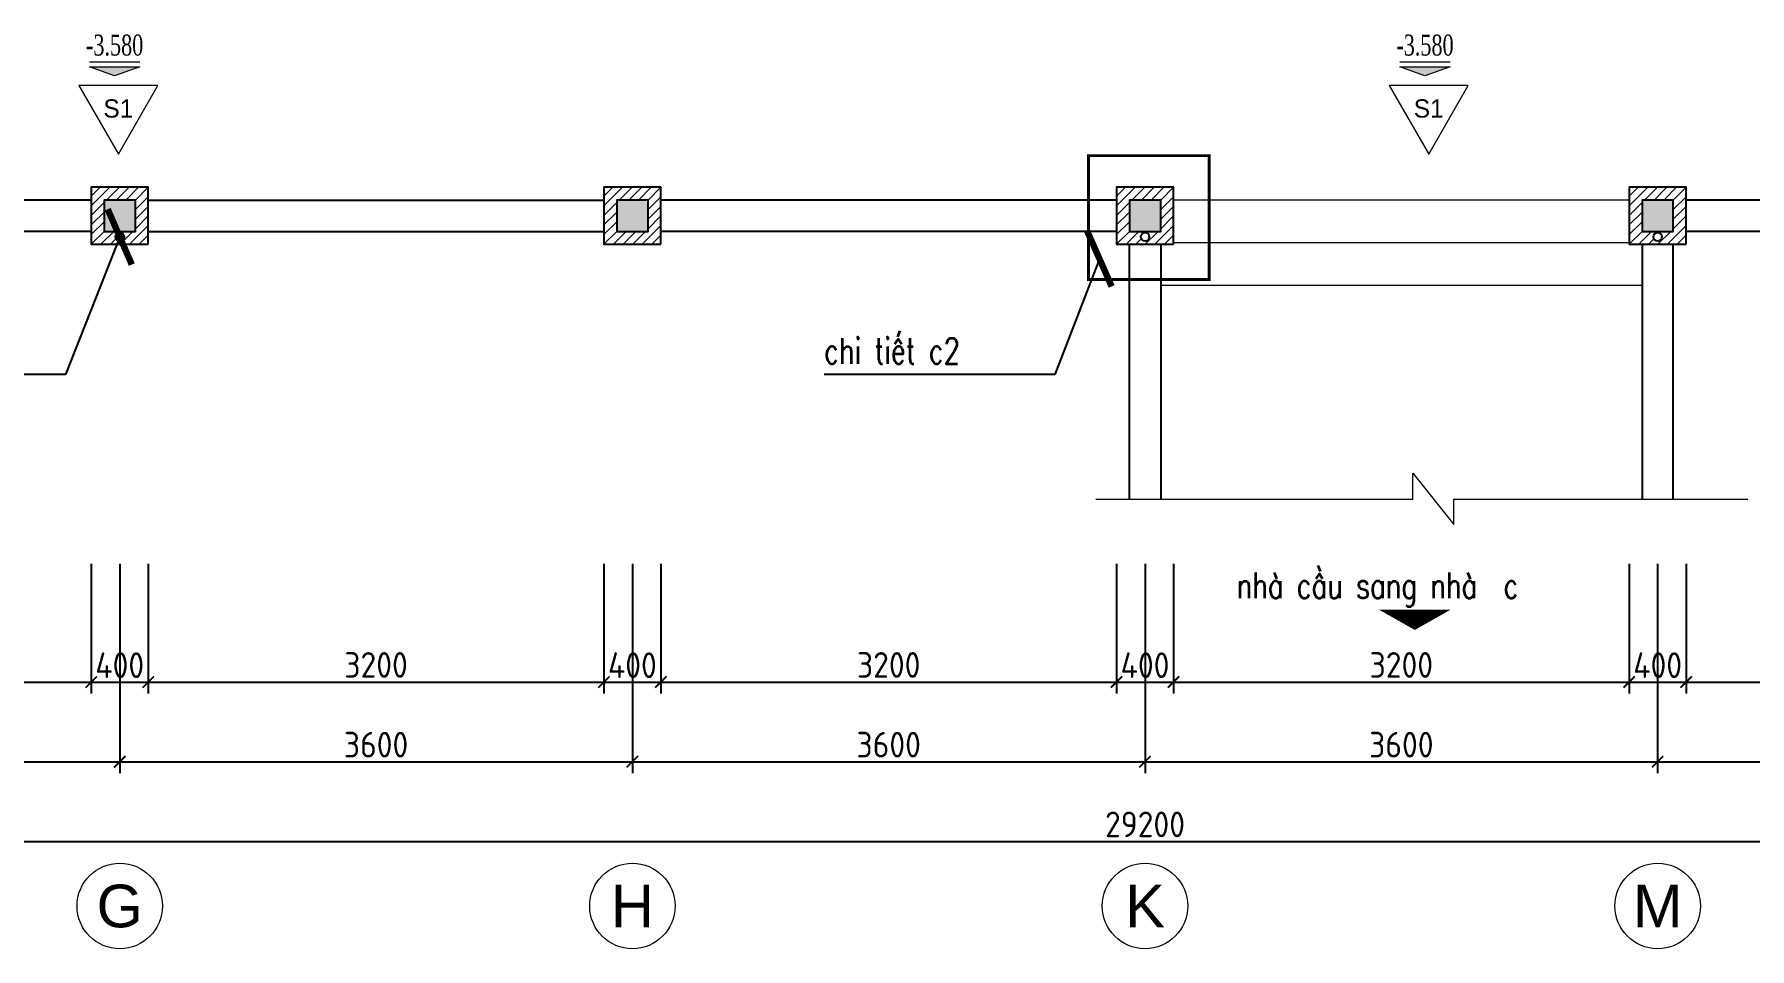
# Model space of a CAD drawing. Header units: inches. Extents: x 7154 to 95401, y -113037 to 84761.
# Drawn here: x 43858 to 55904, y -23111 to -16689 of the extents above; entities that cross this region are included whole.
import ezdxf
from ezdxf.enums import TextEntityAlignment as Align

# ---------------------------------------------------------------- set-up
doc = ezdxf.new("R2010")
doc.units = ezdxf.units.IN
doc.header["$MEASUREMENT"] = 0
doc.linetypes.add('HIDDEN2', pattern=[0.1875, 0.125, -0.0625])
doc.layers.get('DEFPOINTS').update_dxf_attribs({"color": 2})
for name, color, linetype in [('Dim', 144, 'Continuous'), ('HATCH', 8, 'Continuous'), ('TEXT', 2, 'Continuous'), ('THAY', 9, 'Continuous'), ('tuong', 4, 'Continuous')]:
    doc.layers.add(name, color=color, linetype=linetype)
for name, color, linetype, lineweight in [('HACTH', 252, 'Continuous', 5), ('KHUAT', 254, 'HIDDEN2', 15), ('NETTHAY', 144, 'Continuous', 15), ('ZONES', 7, 'Continuous', 18)]:
    doc.layers.add(name, color=color, linetype=linetype, lineweight=lineweight)
doc.styles.add('ARIALH', font='VnArialH.TTF')
doc.styles.add('AVANTH', font='VnAvantH.TTF')
doc.styles.add('ISOCP', font='isocp.shx')
doc.styles.add('VNS', font='vntimeh.shx', dxfattribs={"width": 0.7})
doc.styles.add('VNSIMLI', font='vnsimli.shx', dxfattribs={"width": 0.75})
doc.dimstyles.new('1-100', dxfattribs={"dimtxt": 180, "dimasz": 80, "dimexe": 80, "dimexo": 0, "dimgap": 30, "dimtad": 1, "dimdec": 0, "dimzin": 0, "dimdsep": 46, "dimtxsty": 'ISOCP', "dimblk1": 'ARCHTICK', "dimblk2": 'ARCHTICK', "dimsah": 1, "dimcen": 0.09, "dimdle": 80, "dimclrd": 8, "dimclre": 8, "dimclrt": 6, "dimadec": 0, "dimazin": 0, "dimtfac": 1, "dimtdec": 0, "dimtix": 1, "dimtmove": 2, "dimatfit": 3, "dimldrblk": 'ARCHTICK', "dimfxl": 80, "dimtolj": 1, "dimtzin": 0, "dimarcsym": 0})
doc.dimstyles.new('100x2nn', dxfattribs={"dimscale": 2, "dimtxt": 180, "dimasz": 80, "dimexe": 80, "dimexo": 0, "dimgap": 30, "dimtad": 1, "dimdec": 0, "dimzin": 0, "dimdsep": 46, "dimtxsty": 'ISOCP', "dimblk1": 'ARCHTICK', "dimblk2": 'ARCHTICK', "dimsah": 1, "dimcen": 0.09, "dimdle": 80, "dimclrd": 8, "dimclre": 8, "dimclrt": 7, "dimadec": 0, "dimazin": 0, "dimtfac": 1, "dimtdec": 0, "dimtmove": 2, "dimatfit": 3, "dimldrblk": 'ARCHTICK', "dimfxl": 80, "dimtolj": 1, "dimtzin": 0, "dimarcsym": 0})

# ---------------------------------------------------------------- blocks, each defined once
blk = doc.blocks.new('AXIS')
at = {"layer": 'ZONES'}
blk.add_circle((0, 0), 300, dxfattribs=at)
at = {"layer": 'ZONES', "style": 'ARIALH'}
blk.add_attdef('TENTRUCDINHVI', text='', height=300, dxfattribs=at).set_placement((0, 0), align=Align.MIDDLE)
blk = doc.blocks.new('_ArchTick')
at = {"color": 0, "linetype": 'ByBlock', "const_width": 0.15}
blk.add_lwpolyline([(-0.5, -0.5), (0.5, 0.5)], dxfattribs=at)
blk = doc.blocks.new('*D39')
at = {"layer": 'DEFPOINTS', "color": 0}
for p in [(41058, -20409), (44258, -20409), (44258, -21238)]:
    blk.add_point(p, dxfattribs=at)
at = {"layer": 'Dim', "color": 8, "lineweight": -2}
for p, q in [((41058, -20409), (41058, -21318)), ((44258, -20409), (44258, -21318)), ((40978, -21238), (44338, -21238))]:
    blk.add_line(p, q, dxfattribs=at)
at = {"layer": 'Dim', "color": 8, "lineweight": -2, "xscale": 80, "yscale": 80, "zscale": 80, "rotation": 180}
blk.add_blockref('_ArchTick', (41058, -21238), dxfattribs=at)
at = {"layer": 'Dim', "color": 8, "lineweight": -2, "xscale": 80, "yscale": 80, "zscale": 80}
blk.add_blockref('_ArchTick', (44258, -21238), dxfattribs=at)
at = {"layer": 'Dim', "color": 6, "insert": (42658, -21118), "char_height": 180, "attachment_point": 5, "style": 'ISOCP'}
blk.add_mtext('\\A1;3200', dxfattribs=at)
blk = doc.blocks.new('*D40')
at = {"layer": 'DEFPOINTS', "color": 0}
for p in [(44258, -20409), (44658, -20409), (44658, -21238)]:
    blk.add_point(p, dxfattribs=at)
at = {"layer": 'Dim', "color": 8, "lineweight": -2}
for p, q in [((44258, -20409), (44258, -21318)), ((44658, -20409), (44658, -21318)), ((44178, -21238), (44738, -21238))]:
    blk.add_line(p, q, dxfattribs=at)
at = {"layer": 'Dim', "color": 8, "lineweight": -2, "xscale": 80, "yscale": 80, "zscale": 80, "rotation": 180}
blk.add_blockref('_ArchTick', (44258, -21238), dxfattribs=at)
at = {"layer": 'Dim', "color": 8, "lineweight": -2, "xscale": 80, "yscale": 80, "zscale": 80}
blk.add_blockref('_ArchTick', (44658, -21238), dxfattribs=at)
at = {"layer": 'Dim', "color": 6, "insert": (44458, -21120), "char_height": 180, "attachment_point": 5, "style": 'ISOCP'}
blk.add_mtext('\\A1;400', dxfattribs=at)
blk = doc.blocks.new('*D41')
at = {"layer": 'DEFPOINTS', "color": 0}
for p in [(44658, -20409), (47858, -20409), (47858, -21238)]:
    blk.add_point(p, dxfattribs=at)
at = {"layer": 'Dim', "color": 8, "lineweight": -2}
for p, q in [((44658, -20409), (44658, -21318)), ((47858, -20409), (47858, -21318)), ((44578, -21238), (47938, -21238))]:
    blk.add_line(p, q, dxfattribs=at)
at = {"layer": 'Dim', "color": 8, "lineweight": -2, "xscale": 80, "yscale": 80, "zscale": 80, "rotation": 180}
blk.add_blockref('_ArchTick', (44658, -21238), dxfattribs=at)
at = {"layer": 'Dim', "color": 8, "lineweight": -2, "xscale": 80, "yscale": 80, "zscale": 80}
blk.add_blockref('_ArchTick', (47858, -21238), dxfattribs=at)
at = {"layer": 'Dim', "color": 6, "insert": (46258, -21118), "char_height": 180, "attachment_point": 5, "style": 'ISOCP'}
blk.add_mtext('\\A1;3200', dxfattribs=at)
blk = doc.blocks.new('*D42')
at = {"layer": 'DEFPOINTS', "color": 0}
for p in [(47858, -20409), (48258, -20409), (48258, -21238)]:
    blk.add_point(p, dxfattribs=at)
at = {"layer": 'Dim', "color": 8, "lineweight": -2}
for p, q in [((47858, -20409), (47858, -21318)), ((48258, -20409), (48258, -21318)), ((47778, -21238), (48338, -21238))]:
    blk.add_line(p, q, dxfattribs=at)
at = {"layer": 'Dim', "color": 8, "lineweight": -2, "xscale": 80, "yscale": 80, "zscale": 80, "rotation": 180}
blk.add_blockref('_ArchTick', (47858, -21238), dxfattribs=at)
at = {"layer": 'Dim', "color": 8, "lineweight": -2, "xscale": 80, "yscale": 80, "zscale": 80}
blk.add_blockref('_ArchTick', (48258, -21238), dxfattribs=at)
at = {"layer": 'Dim', "color": 6, "insert": (48058, -21120), "char_height": 180, "attachment_point": 5, "style": 'ISOCP'}
blk.add_mtext('\\A1;400', dxfattribs=at)
blk = doc.blocks.new('*D43')
at = {"layer": 'DEFPOINTS', "color": 0}
for p in [(48258, -20409), (51458, -20409), (51458, -21238)]:
    blk.add_point(p, dxfattribs=at)
at = {"layer": 'Dim', "color": 8, "lineweight": -2}
for p, q in [((48258, -20409), (48258, -21318)), ((51458, -20409), (51458, -21318)), ((48178, -21238), (51538, -21238))]:
    blk.add_line(p, q, dxfattribs=at)
at = {"layer": 'Dim', "color": 8, "lineweight": -2, "xscale": 80, "yscale": 80, "zscale": 80, "rotation": 180}
blk.add_blockref('_ArchTick', (48258, -21238), dxfattribs=at)
at = {"layer": 'Dim', "color": 8, "lineweight": -2, "xscale": 80, "yscale": 80, "zscale": 80}
blk.add_blockref('_ArchTick', (51458, -21238), dxfattribs=at)
at = {"layer": 'Dim', "color": 6, "insert": (49858, -21118), "char_height": 180, "attachment_point": 5, "style": 'ISOCP'}
blk.add_mtext('\\A1;3200', dxfattribs=at)
blk = doc.blocks.new('*D44')
at = {"layer": 'DEFPOINTS', "color": 0}
for p in [(51458, -20409), (51858, -20409), (51858, -21238)]:
    blk.add_point(p, dxfattribs=at)
at = {"layer": 'Dim', "color": 8, "lineweight": -2}
for p, q in [((51458, -20409), (51458, -21318)), ((51858, -20409), (51858, -21318)), ((51378, -21238), (51938, -21238))]:
    blk.add_line(p, q, dxfattribs=at)
at = {"layer": 'Dim', "color": 8, "lineweight": -2, "xscale": 80, "yscale": 80, "zscale": 80, "rotation": 180}
blk.add_blockref('_ArchTick', (51458, -21238), dxfattribs=at)
at = {"layer": 'Dim', "color": 8, "lineweight": -2, "xscale": 80, "yscale": 80, "zscale": 80}
blk.add_blockref('_ArchTick', (51858, -21238), dxfattribs=at)
at = {"layer": 'Dim', "color": 6, "insert": (51658, -21120), "char_height": 180, "attachment_point": 5, "style": 'ISOCP'}
blk.add_mtext('\\A1;400', dxfattribs=at)
blk = doc.blocks.new('*D45')
at = {"layer": 'DEFPOINTS', "color": 0}
for p in [(51858, -20409), (55058, -20409), (55058, -21238)]:
    blk.add_point(p, dxfattribs=at)
at = {"layer": 'Dim', "color": 8, "lineweight": -2}
for p, q in [((51858, -20409), (51858, -21318)), ((55058, -20409), (55058, -21318)), ((51778, -21238), (55138, -21238))]:
    blk.add_line(p, q, dxfattribs=at)
at = {"layer": 'Dim', "color": 8, "lineweight": -2, "xscale": 80, "yscale": 80, "zscale": 80, "rotation": 180}
blk.add_blockref('_ArchTick', (51858, -21238), dxfattribs=at)
at = {"layer": 'Dim', "color": 8, "lineweight": -2, "xscale": 80, "yscale": 80, "zscale": 80}
blk.add_blockref('_ArchTick', (55058, -21238), dxfattribs=at)
at = {"layer": 'Dim', "color": 6, "insert": (53458, -21118), "char_height": 180, "attachment_point": 5, "style": 'ISOCP'}
blk.add_mtext('\\A1;3200', dxfattribs=at)
blk = doc.blocks.new('*D46')
at = {"layer": 'DEFPOINTS', "color": 0}
for p in [(55058, -20409), (55458, -20409), (55458, -21238)]:
    blk.add_point(p, dxfattribs=at)
at = {"layer": 'Dim', "color": 8, "lineweight": -2}
for p, q in [((55058, -20409), (55058, -21318)), ((55458, -20409), (55458, -21318)), ((54978, -21238), (55538, -21238))]:
    blk.add_line(p, q, dxfattribs=at)
at = {"layer": 'Dim', "color": 8, "lineweight": -2, "xscale": 80, "yscale": 80, "zscale": 80, "rotation": 180}
blk.add_blockref('_ArchTick', (55058, -21238), dxfattribs=at)
at = {"layer": 'Dim', "color": 8, "lineweight": -2, "xscale": 80, "yscale": 80, "zscale": 80}
blk.add_blockref('_ArchTick', (55458, -21238), dxfattribs=at)
at = {"layer": 'Dim', "color": 6, "insert": (55258, -21120), "char_height": 180, "attachment_point": 5, "style": 'ISOCP'}
blk.add_mtext('\\A1;400', dxfattribs=at)
blk = doc.blocks.new('*D47')
at = {"layer": 'DEFPOINTS', "color": 0}
for p in [(55458, -20409), (58658, -20409), (58658, -21238)]:
    blk.add_point(p, dxfattribs=at)
at = {"layer": 'Dim', "color": 8, "lineweight": -2}
for p, q in [((55458, -20409), (55458, -21318)), ((58658, -20409), (58658, -21318)), ((55378, -21238), (58738, -21238))]:
    blk.add_line(p, q, dxfattribs=at)
at = {"layer": 'Dim', "color": 8, "lineweight": -2, "xscale": 80, "yscale": 80, "zscale": 80, "rotation": 180}
blk.add_blockref('_ArchTick', (55458, -21238), dxfattribs=at)
at = {"layer": 'Dim', "color": 8, "lineweight": -2, "xscale": 80, "yscale": 80, "zscale": 80}
blk.add_blockref('_ArchTick', (58658, -21238), dxfattribs=at)
at = {"layer": 'Dim', "color": 6, "insert": (57058, -21118), "char_height": 180, "attachment_point": 5, "style": 'ISOCP'}
blk.add_mtext('\\A1;3200', dxfattribs=at)
blk = doc.blocks.new('*D56')
at = {"layer": 'DEFPOINTS', "color": 0}
for p in [(40858, -20409), (44458, -20409), (44458, -21798)]:
    blk.add_point(p, dxfattribs=at)
at = {"layer": 'Dim', "color": 8, "lineweight": -2}
for p, q in [((40858, -20409), (40858, -21878)), ((44458, -20409), (44458, -21878)), ((40778, -21798), (44538, -21798))]:
    blk.add_line(p, q, dxfattribs=at)
at = {"layer": 'Dim', "color": 8, "lineweight": -2, "xscale": 80, "yscale": 80, "zscale": 80, "rotation": 180}
blk.add_blockref('_ArchTick', (40858, -21798), dxfattribs=at)
at = {"layer": 'Dim', "color": 8, "lineweight": -2, "xscale": 80, "yscale": 80, "zscale": 80}
blk.add_blockref('_ArchTick', (44458, -21798), dxfattribs=at)
at = {"layer": 'Dim', "color": 6, "insert": (42658, -21678), "char_height": 180, "attachment_point": 5, "style": 'ISOCP'}
blk.add_mtext('\\A1;3600', dxfattribs=at)
blk = doc.blocks.new('*D57')
at = {"layer": 'DEFPOINTS', "color": 0}
for p in [(44458, -20409), (48058, -20409), (48058, -21798)]:
    blk.add_point(p, dxfattribs=at)
at = {"layer": 'Dim', "color": 8, "lineweight": -2}
for p, q in [((44458, -20409), (44458, -21878)), ((48058, -20409), (48058, -21878)), ((44378, -21798), (48138, -21798))]:
    blk.add_line(p, q, dxfattribs=at)
at = {"layer": 'Dim', "color": 8, "lineweight": -2, "xscale": 80, "yscale": 80, "zscale": 80, "rotation": 180}
blk.add_blockref('_ArchTick', (44458, -21798), dxfattribs=at)
at = {"layer": 'Dim', "color": 8, "lineweight": -2, "xscale": 80, "yscale": 80, "zscale": 80}
blk.add_blockref('_ArchTick', (48058, -21798), dxfattribs=at)
at = {"layer": 'Dim', "color": 6, "insert": (46258, -21678), "char_height": 180, "attachment_point": 5, "style": 'ISOCP'}
blk.add_mtext('\\A1;3600', dxfattribs=at)
blk = doc.blocks.new('*D58')
at = {"layer": 'DEFPOINTS', "color": 0}
for p in [(48058, -20409), (51658, -20409), (51658, -21798)]:
    blk.add_point(p, dxfattribs=at)
at = {"layer": 'Dim', "color": 8, "lineweight": -2}
for p, q in [((48058, -20409), (48058, -21878)), ((51658, -20409), (51658, -21878)), ((47978, -21798), (51738, -21798))]:
    blk.add_line(p, q, dxfattribs=at)
at = {"layer": 'Dim', "color": 8, "lineweight": -2, "xscale": 80, "yscale": 80, "zscale": 80, "rotation": 180}
blk.add_blockref('_ArchTick', (48058, -21798), dxfattribs=at)
at = {"layer": 'Dim', "color": 8, "lineweight": -2, "xscale": 80, "yscale": 80, "zscale": 80}
blk.add_blockref('_ArchTick', (51658, -21798), dxfattribs=at)
at = {"layer": 'Dim', "color": 6, "insert": (49858, -21678), "char_height": 180, "attachment_point": 5, "style": 'ISOCP'}
blk.add_mtext('\\A1;3600', dxfattribs=at)
blk = doc.blocks.new('*D59')
at = {"layer": 'DEFPOINTS', "color": 0}
for p in [(51658, -20409), (55258, -20409), (55258, -21798)]:
    blk.add_point(p, dxfattribs=at)
at = {"layer": 'Dim', "color": 8, "lineweight": -2}
for p, q in [((51658, -20409), (51658, -21878)), ((55258, -20409), (55258, -21878)), ((51578, -21798), (55338, -21798))]:
    blk.add_line(p, q, dxfattribs=at)
at = {"layer": 'Dim', "color": 8, "lineweight": -2, "xscale": 80, "yscale": 80, "zscale": 80, "rotation": 180}
blk.add_blockref('_ArchTick', (51658, -21798), dxfattribs=at)
at = {"layer": 'Dim', "color": 8, "lineweight": -2, "xscale": 80, "yscale": 80, "zscale": 80}
blk.add_blockref('_ArchTick', (55258, -21798), dxfattribs=at)
at = {"layer": 'Dim', "color": 6, "insert": (53458, -21678), "char_height": 180, "attachment_point": 5, "style": 'ISOCP'}
blk.add_mtext('\\A1;3600', dxfattribs=at)
blk = doc.blocks.new('*D60')
at = {"layer": 'DEFPOINTS', "color": 0}
for p in [(55258, -20409), (58858, -20409), (58858, -21798)]:
    blk.add_point(p, dxfattribs=at)
at = {"layer": 'Dim', "color": 8, "lineweight": -2}
for p, q in [((55258, -20409), (55258, -21878)), ((58858, -20409), (58858, -21878)), ((55178, -21798), (58938, -21798))]:
    blk.add_line(p, q, dxfattribs=at)
at = {"layer": 'Dim', "color": 8, "lineweight": -2, "xscale": 80, "yscale": 80, "zscale": 80, "rotation": 180}
blk.add_blockref('_ArchTick', (55258, -21798), dxfattribs=at)
at = {"layer": 'Dim', "color": 8, "lineweight": -2, "xscale": 80, "yscale": 80, "zscale": 80}
blk.add_blockref('_ArchTick', (58858, -21798), dxfattribs=at)
at = {"layer": 'Dim', "color": 6, "insert": (57058, -21678), "char_height": 180, "attachment_point": 5, "style": 'ISOCP'}
blk.add_mtext('\\A1;3600', dxfattribs=at)
blk = doc.blocks.new('*D95')
at = {"layer": 'DEFPOINTS', "color": 0}
for p in [(37058, -20409), (66258, -20409), (66258, -22358)]:
    blk.add_point(p, dxfattribs=at)
at = {"layer": 'Dim', "color": 8, "lineweight": -2}
for p, q in [((37058, -20409), (37058, -22438)), ((66258, -20409), (66258, -22438)), ((36978, -22358), (66338, -22358))]:
    blk.add_line(p, q, dxfattribs=at)
at = {"layer": 'Dim', "color": 8, "lineweight": -2, "xscale": 80, "yscale": 80, "zscale": 80, "rotation": 180}
blk.add_blockref('_ArchTick', (37058, -22358), dxfattribs=at)
at = {"layer": 'Dim', "color": 8, "lineweight": -2, "xscale": 80, "yscale": 80, "zscale": 80}
blk.add_blockref('_ArchTick', (66258, -22358), dxfattribs=at)
at = {"layer": 'Dim', "color": 6, "insert": (51658, -22238), "char_height": 180, "attachment_point": 5, "style": 'ISOCP'}
blk.add_mtext('\\A1;29200', dxfattribs=at)
blk = doc.blocks.new('CAODO')
blk.add_hatch(color=256).paths.add_polyline_path([(0, 0), (-225, 80), (225, 80)])
blk.add_line((-225, 124), (225, 124))
blk.add_lwpolyline([(0, 0), (-225, 80), (225, 80), (0, 0)])
at = {"layer": 'ZONES', "style": 'VNS', "width": 0.7}
blk.add_attdef('CAODO', text='', height=187, dxfattribs=at).set_placement((0, 274), align=Align.MIDDLE)
blk = doc.blocks.new('MAT')
blk.add_lwpolyline([(-11, 95), (508, 995), (-531, 995)], close=True)
at = {"layer": 'ZONES', "style": 'AVANTH'}
blk.add_attdef('DS', text='', height=240, dxfattribs=at).set_placement((-11, 695), align=Align.MIDDLE)

msp = doc.modelspace()

# ---------------------------------------------------------------- hatches: boundary and pattern name
at = {"layer": 'HACTH'}
h = msp.add_hatch(dxfattribs=at)
h.set_pattern_fill('ANSI31', color=256, scale=15, style=0)
h.set_pattern_definition([(45, (44258.09, -18163.284), (-33.676, 33.676), [])])
h.paths.add_polyline_path([(44658.1, -17763.3), (44258.1, -17763.3), (44258.1, -18163.3), (44658.1, -18163.3)])
h.paths.add_polyline_path([(44568.1, -17853.3), (44568.1, -18073.3), (44348.1, -18073.3), (44348.1, -17853.3)], flags=16)
h.paths.add_polyline_path([(44488.1, -18112.1, -1), (44428.1, -18112.1, -1)], flags=16)
h = msp.add_hatch(dxfattribs=at)
h.set_pattern_fill('ANSI31', color=256, scale=15, style=0)
h.set_pattern_definition([(45, (47858.09, -18163.284), (-33.676, 33.676), [])])
h.paths.add_polyline_path([(48258.1, -17763.3), (47858.1, -17763.3), (47858.1, -18163.3), (48258.1, -18163.3)])
h.paths.add_polyline_path([(48168.1, -17853.3), (48168.1, -18073.3), (47948.1, -18073.3), (47948.1, -17853.3)], flags=16)
h = msp.add_hatch(dxfattribs=at)
h.set_pattern_fill('ANSI31', color=256, scale=15, style=0)
h.set_pattern_definition([(45, (51458.09, -18163.284), (-33.676, 33.676), [])])
h.paths.add_polyline_path([(51858.1, -17763.3), (51458.1, -17763.3), (51458.1, -18163.3), (51858.1, -18163.3)])
h.paths.add_polyline_path([(51768.1, -17853.3), (51768.1, -18073.3), (51548.1, -18073.3), (51548.1, -17853.3)], flags=16)
h.paths.add_polyline_path([(51688.1, -18112.1, -1), (51628.1, -18112.1, -1)], flags=16)
h = msp.add_hatch(dxfattribs=at)
h.set_pattern_fill('ANSI31', color=256, scale=15, style=0)
h.set_pattern_definition([(45, (55058.09, -18163.284), (-33.676, 33.676), [])])
h.paths.add_polyline_path([(55458.1, -17763.3), (55058.1, -17763.3), (55058.1, -18163.3), (55458.1, -18163.3)])
h.paths.add_polyline_path([(55368.1, -17853.3), (55368.1, -18073.3), (55148.1, -18073.3), (55148.1, -17853.3)], flags=16)
h.paths.add_polyline_path([(55288.1, -18112.1, -1), (55228.1, -18112.1, -1)], flags=16)
at = {"layer": 'HATCH'}
for points in [[(44568.1, -17853.3), (44348.1, -17853.3), (44348.1, -18073.3), (44568.1, -18073.3)], [(48168.1, -17853.3), (47948.1, -17853.3), (47948.1, -18073.3), (48168.1, -18073.3)], [(51768.1, -17853.3), (51548.1, -17853.3), (51548.1, -18073.3), (51768.1, -18073.3)], [(55368.1, -17853.3), (55148.1, -17853.3), (55148.1, -18073.3), (55368.1, -18073.3)]]:
    msp.add_hatch(color=256, dxfattribs=at).paths.add_polyline_path(points)

# ---------------------------------------------------------------- linework, layer by layer
at = {"layer": 'HACTH', "linetype": 'Continuous'}
msp.add_lwpolyline([(51312.9, -19954.6), (53538.8, -19954.6), (53538.8, -19770.5), (53826.1, -20131.2), (53826.1, -19954.6), (55890.6, -19954.6)], dxfattribs=at)
at = {"layer": 'KHUAT', "color": 1, "ltscale": 1000, "const_width": 20}
msp.add_lwpolyline([(51261.6, -17541.5), (52108.8, -17541.5), (52108.8, -18411.7), (51261.6, -18411.7)], close=True, dxfattribs=at)
at = {"layer": 'NETTHAY', "ltscale": 400}
for p, q in [((55058.1, -17853.3), (51858.1, -17853.3)), ((55058.1, -18153.3), (51858.1, -18153.3)), ((55148.1, -18453.3), (51768.1, -18453.3))]:
    msp.add_line(p, q, dxfattribs=at)
at = {"layer": 'TEXT'}
msp.add_lwpolyline([(53552.6, -20872.7, 0, 500, 0), (53552.6, -20731, 0, 0, 0)], format="xyseb", dxfattribs=at)
at = {"layer": 'THAY', "ltscale": 400}
for p, q in [((44258.1, -17853.3), (41058.1, -17853.3)), ((44658.1, -17853.3), (47858.1, -17853.3)), ((51458.1, -17853.3), (48258.1, -17853.3)), ((58658.1, -17853.3), (55458.1, -17853.3)), ((44258.1, -18073.3), (41058.1, -18073.3)), ((44658.1, -18073.3), (47858.1, -18073.3)), ((51458.1, -18073.3), (48258.1, -18073.3)), ((51548.1, -19954.6), (51548.1, -18163.3)), ((51768.1, -18163.3), (51768.1, -19954.6)), ((55148.1, -18163.3), (55148.1, -19954.6)), ((55368.1, -19954.6), (55368.1, -18163.3)), ((58658.1, -18073.3), (55458.1, -18073.3))]:
    msp.add_line(p, q, dxfattribs=at)
at = {"layer": 'tuong'}
for points in [[(44658.1, -18163.3), (44658.1, -17763.3), (44258.1, -17763.3), (44258.1, -18163.3)], [(48258.1, -18163.3), (48258.1, -17763.3), (47858.1, -17763.3), (47858.1, -18163.3)], [(51858.1, -18163.3), (51858.1, -17763.3), (51458.1, -17763.3), (51458.1, -18163.3)], [(55458.1, -18163.3), (55458.1, -17763.3), (55058.1, -17763.3), (55058.1, -18163.3)], [(44348.1, -18073.3), (44568.1, -18073.3), (44568.1, -17853.3), (44348.1, -17853.3)], [(47948.1, -18073.3), (48168.1, -18073.3), (48168.1, -17853.3), (47948.1, -17853.3)], [(51548.1, -18073.3), (51768.1, -18073.3), (51768.1, -17853.3), (51548.1, -17853.3)], [(55148.1, -18073.3), (55368.1, -18073.3), (55368.1, -17853.3), (55148.1, -17853.3)]]:
    msp.add_lwpolyline(points, close=True, dxfattribs=at)
for centre in [(44458.1, -18112.1), (51658.1, -18112.1), (55258.1, -18112.1)]:
    msp.add_circle(centre, 30, dxfattribs=at)

# ---------------------------------------------------------------- block references
at = {"layer": 'ZONES'}
for name, p, xscale, yscale, zscale, values in [('CAODO', (44422.1, -16981.2), 0.7875000000931323, 0.7875000000931323, 0.7874999999999659, {'CAODO': '-3.580'}), ('CAODO', (53624.1, -16981.2), 0.7875000000931323, 0.7875000000931323, 0.7874999999999659, {'CAODO': '-3.580'}), ('MAT', (44454.2, -17581.6), 0.534599999897182, 0.534599999897182, 0.5345999999901214, {'DS': 's1'}), ('MAT', (53656.2, -17581.6), 0.534599999897182, 0.534599999897182, 0.5345999999901214, {'DS': 's1'})]:
    msp.add_blockref(name, p, dxfattribs=dict(at, xscale=xscale, yscale=yscale, zscale=zscale)).add_auto_attribs(values)
for p, values in [((44458.1, -22810.9), {'TENTRUCDINHVI': 'g'}), ((48058.1, -22810.9), {'TENTRUCDINHVI': 'h'}), ((51658.1, -22810.9), {'TENTRUCDINHVI': 'k'}), ((55258.1, -22810.9), {'TENTRUCDINHVI': 'm'})]:
    msp.add_blockref('AXIS', p, dxfattribs=at).add_auto_attribs(values)

# ---------------------------------------------------------------- texts
at = {"layer": 'TEXT', "color": 7, "style": 'VNSIMLI', "width": 0.75}
for s, p in [('chi tiÕt c2', (49404.7, -19002.7)), ('nhµ cÇu sang nhµ  c ', (52300.7, -20650.1))]:
    msp.add_text(s, height=180, dxfattribs=at).set_placement(p)

# ---------------------------------------------------------------- dimensions: what is measured, and where the dimension line sits
at = {"layer": 'Dim'}
for base, p1, p2, picture, middle in [((66258.1, -22357.7), (37058.1, -20408.6), (66258.1, -20408.6), '*D95', (51658.1, -22237.7)), ((44458.1, -21797.8), (40858.1, -20408.6), (44458.1, -20408.6), '*D56', (42658.1, -21677.8)), ((44258.1, -21238), (41058.1, -20408.6), (44258.1, -20408.6), '*D39', (42658.1, -21117.9)), ((48058.1, -21797.8), (44458.1, -20408.6), (48058.1, -20408.6), '*D57', (46258.1, -21677.8)), ((47858.1, -21238), (44658.1, -20408.6), (47858.1, -20408.6), '*D41', (46258.1, -21117.9)), ((51658.1, -21797.8), (48058.1, -20408.6), (51658.1, -20408.6), '*D58', (49858.1, -21677.8)), ((51458.1, -21238), (48258.1, -20408.6), (51458.1, -20408.6), '*D43', (49858.1, -21117.9)), ((55258.1, -21797.8), (51658.1, -20408.6), (55258.1, -20408.6), '*D59', (53458.1, -21677.8)), ((55058.1, -21238), (51858.1, -20408.6), (55058.1, -20408.6), '*D45', (53458.1, -21117.9)), ((58858.1, -21797.8), (55258.1, -20408.6), (58858.1, -20408.6), '*D60', (57058.1, -21677.8)), ((58658.1, -21238), (55458.1, -20408.6), (58658.1, -20408.6), '*D47', (57058.1, -21117.9))]:
    dim = msp.add_linear_dim(base=base, p1=p1, p2=p2, dimstyle='1-100', dxfattribs=at)
    dim.commit()
    dim.dimension.update_dxf_attribs({"geometry": picture, "text_midpoint": middle})
for base, p1, p2, picture, middle in [((44658.1, -21238), (44258.1, -20408.6), (44658.1, -20408.6), '*D40', (44458.1, -21120.2)), ((48258.1, -21238), (47858.1, -20408.6), (48258.1, -20408.6), '*D42', (48058.1, -21120.2)), ((51858.1, -21238), (51458.1, -20408.6), (51858.1, -20408.6), '*D44', (51658.1, -21120.2)), ((55458.1, -21238), (55058.1, -20408.6), (55458.1, -20408.6), '*D46', (55258.1, -21120.2))]:
    dim = msp.add_linear_dim(base=base, p1=p1, p2=p2, dimstyle='1-100', dxfattribs=at)
    dim.commit()
    dim.dimension.update_dxf_attribs({"geometry": picture, "text_midpoint": middle, "dimtype": 160})

# ---------------------------------------------------------------- leaders
at = {"layer": 'ZONES', "linetype": 'Continuous'}
for points in [[(44458.1, -18112.1), (44076.8, -19079.5), (41677, -19079.5)], [(51338.1, -18266.2), (51023.6, -19079.5), (49404.9, -19079.5)]]:
    msp.add_leader(points, dimstyle='100x2nn', override={"dimasz": 150, "dimtad": 0}, dxfattribs=at)

doc.saveas('drawing.dxf')
